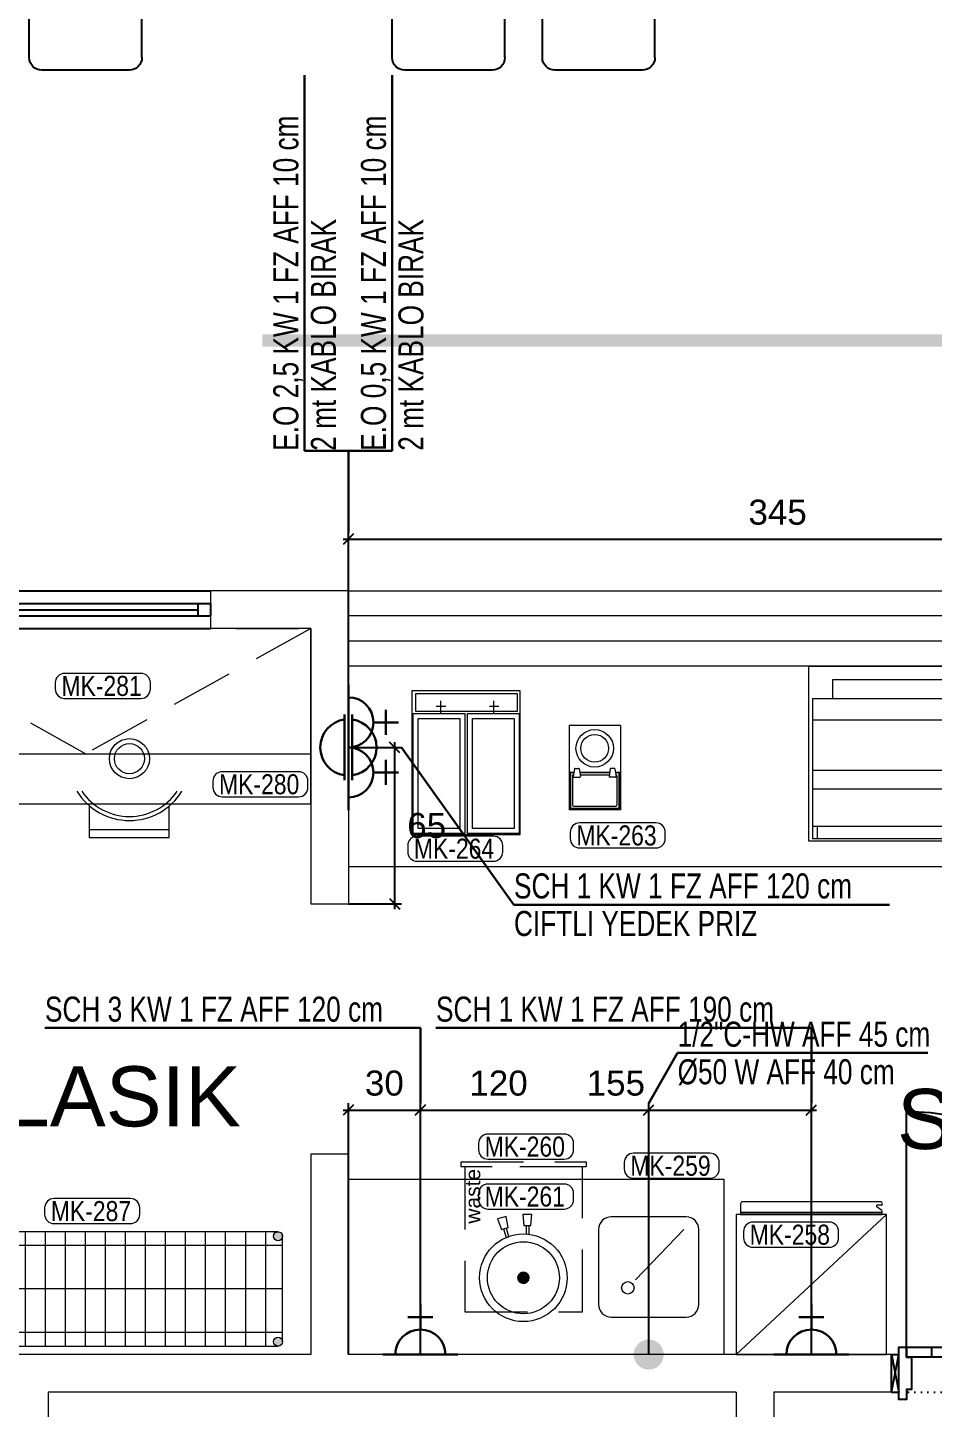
# Model space of a CAD drawing. Extents: x -5598 to 26293, y -3808 to 13850.
# Drawn here: x 437 to 799, y 5324 to 5875 of the extents above; entities that cross this region are included whole.
import ezdxf
from ezdxf.enums import TextEntityAlignment as Align

# ---------------------------------------------------------------- set-up
doc = ezdxf.new("R2010")
doc.units = 0
doc.header["$LTSCALE"] = 100
doc.header["$MEASUREMENT"] = 0
doc.linetypes.add('DOT', pattern=[0.25, 0, -0.25])
doc.linetypes.add('HIDDEN', pattern=[0.375, 0.25, -0.125])
for name, color, linetype, lineweight in [('AD', 5, 'Continuous', 9), ('AK', 7, 'Continuous', 15), ('AP', 6, 'Continuous', 15), ('Y-DUVAR GAZBETON', 161, 'Continuous', 20)]:
    doc.layers.add(name, color=color, linetype=linetype, lineweight=lineweight)
for name, color, linetype in [('KA-PEN', 5, 'Continuous'), ('KA-PEN-3 @ 1', 5, 'Continuous'), ('KOR KASA', 1, 'Continuous'), ('OLCU DIS', 7, 'Continuous'), ('TEFRIS', 7, 'Continuous')]:
    doc.layers.add(name, color=color, linetype=linetype)
doc.layers.add('MAKPA ELEKTRIK', color=7, linetype='Continuous', lineweight=30, true_color=0x93039a)
doc.layers.add('MAKPA SIHHI', color=7, linetype='Continuous', lineweight=30, true_color=0x428a93)
doc.styles.add('MAKPA TESISAT', font='arial.ttf', dxfattribs={"height": 10})
doc.styles.add('OLC-50', font='romans.shx', dxfattribs={"width": 0.5, "height": 0.15})
doc.styles.add('olcu', font='romans.shx', dxfattribs={"width": 0.5})
doc.styles.add('POZ TEXT', font='ARIALN.TTF', dxfattribs={"height": 8})
doc.styles.get("Standard").update_dxf_attribs({"font": 'arial.ttf'})
doc.dimstyles.new('1-200', dxfattribs={"dimtxt": 40, "dimasz": 2, "dimexe": 0, "dimexo": 0, "dimgap": 10, "dimtad": 1, "dimdec": 4, "dimrnd": 0.1, "dimzin": 9, "dimdsep": 46, "dimtxsty": 'olcu', "dimblk1": 'SOL', "dimblk2": 'SAG', "dimsah": 1, "dimcen": 0, "dimse1": 1, "dimse2": 1, "dimclre": 13, "dimadec": 0, "dimazin": 0, "dimtfac": 1, "dimtdec": 4, "dimtix": 1, "dimtmove": 2, "dimatfit": 2, "dimldrblk": 'SOL', "dimfxl": 0, "dimtolj": 1, "dimarcsym": 0})
doc.dimstyles.new('MAKPA TESISAT DIM', dxfattribs={"dimscale": 0.7, "dimtxt": 12, "dimasz": 6, "dimexe": 4, "dimexo": 0, "dimgap": 8, "dimtad": 2, "dimtih": 1, "dimtoh": 1, "dimdec": 0, "dimrnd": 5, "dimzin": 0, "dimdsep": 46, "dimtxsty": 'MAKPA TESISAT', "dimblk1": 'OBLIQUE', "dimblk2": 'OBLIQUE', "dimsah": 1, "dimcen": 0, "dimdle": 3, "dimclrd": 256, "dimclre": 256, "dimclrt": 256, "dimadec": 0, "dimazin": 0, "dimtfac": 1, "dimtdec": 0, "dimtix": 1, "dimtofl": 0, "dimtmove": 2, "dimatfit": 3, "dimldrblk": 'OBLIQUE', "dimfxl": 0, "dimtvp": 7, "dimtolj": 1, "dimtzin": 0, "dimarcsym": 0})

# ---------------------------------------------------------------- blocks, each defined once
blk = doc.blocks.new('4 LU MASA')
at = {"layer": 'TEFRIS', "color": 11}
for p, q in [((-87.5, 96), (-122.5, 96)), ((-27.5, 96), (-62.5, 96)), ((-127.5, 91), (-127.5, 51)), ((-82.5, 91), (-82.5, 51)), ((-67.5, 91), (-67.5, 51)), ((-22.5, 91), (-22.5, 51)), ((-127.5, 51), (-82.5, 51)), ((-67.5, 51), (-22.5, 51)), ((-150, 45), (-150, -45)), ((0, 45), (-150, 45)), ((0, -45), (0, 45)), ((0, -45), (-150, -45)), ((-82.5, -51), (-127.5, -51)), ((-127.5, -51), (-127.5, -91)), ((-82.5, -91), (-82.5, -51)), ((-22.5, -51), (-67.5, -51)), ((-67.5, -51), (-67.5, -91)), ((-22.5, -91), (-22.5, -51)), ((-122.5, -96), (-87.5, -96)), ((-62.5, -96), (-27.5, -96))]:
    blk.add_line(p, q, dxfattribs=at)
for centre, start, end in [((-122.5, 91), 90, 180), ((-87.5, 91), 0, 90), ((-62.5, 91), 90, 180), ((-27.5, 91), 0, 90), ((-122.5, -91), 180, 270), ((-87.5, -91), 270, 0), ((-62.5, -91), 180, 270), ((-27.5, -91), 270, 0)]:
    blk.add_arc(centre, 5, start, end, dxfattribs=at)
blk = doc.blocks.new('*U259')
at = {"color": 0}
for p, q in [((0, 0), (100, 0)), ((0, -5), (100, -5)), ((0, -10), (0, -5)), ((5, -10), (5, -5)), ((95, -10), (95, -5)), ((100, -10), (100, -5)), ((0, -10), (100, -10)), ((5, -7.5), (95, -7.5)), ((0, -15), (100, -15))]:
    blk.add_line(p, q, dxfattribs=at)
blk = doc.blocks.new('SOL')
at = {"color": 0}
for p, q in [((0, 30), (0, -6.96)), ((7.58, 0), (-6.97, 0))]:
    blk.add_line(p, q, dxfattribs=at)
blk.add_circle((0, 0), 3, dxfattribs=at)
blk = doc.blocks.new('SAG')
at = {"color": 0}
for p, q in [((0, -30), (0, 6.96)), ((7.58, 0), (-6.97, 0))]:
    blk.add_line(p, q, dxfattribs=at)
blk.add_circle((0, 0), 3, dxfattribs=at)
blk = doc.blocks.new('*D332')
at = {"layer": 'OLCU DIS', "color": 0, "lineweight": -2, "transparency": 16777216}
blk.add_line((21268, -935), (-2968, -935), dxfattribs=at)
at = {"layer": 'OLCU DIS', "color": 0, "lineweight": -2, "transparency": 16777216, "xscale": 2, "yscale": 2, "zscale": 2, "rotation": 180}
blk.add_blockref('SAG', (-2970, -935), dxfattribs=at)
at = {"layer": 'OLCU DIS', "color": 0, "lineweight": -2, "transparency": 16777216, "xscale": 2, "yscale": 2, "zscale": 2}
blk.add_blockref('SOL', (21270, -935), dxfattribs=at)
at = {"layer": 'OLCU DIS', "color": 0, "transparency": 16777216, "insert": (9295.64, -905), "char_height": 40, "attachment_point": 5, "style": 'olcu'}
blk.add_mtext('\\A1;24240', dxfattribs=at)
blk = doc.blocks.new('*U561')
at = {"color": 0, "linetype": 'DOT', "ltscale": 0.1}
blk.add_line((-100, 15), (0, 15), dxfattribs=at)
at = {"color": 0, "lineweight": -2}
for p, q in [((-50, 7.5), (-50, 7.5)), ((-87, -3), (-87, 1)), ((-13, -3), (-13, 1)), ((-3, -3), (-3, -97))]:
    blk.add_line(p, q, dxfattribs=at)
for points in [[(-100, 0), (-100, -3), (-97, -3), (-97, 1), (-95, 1), (-95, 14), (-97, 14), (-97, 18), (-100, 18), (-100, 15)], [(0, 0), (0, -3), (-3, -3), (-3, 1), (-5, 1), (-5, 14), (-3, 14), (-3, 18), (0, 18), (0, 15)]]:
    blk.add_lwpolyline(points, dxfattribs=at)
blk.add_lwpolyline([(-97, -3), (-97, 1), (-3, 1), (-3, -3)], close=True, dxfattribs=at)
blk.add_arc((-3, -3), 94, 180, 270, dxfattribs=at)
at = {"style": 'OLC-50', "width": 0.5, "flags": 1}
for tag, p in [('K-NO', (-172.76, -83.82)), ('K-KANRENK', (7.69, -88.79)), ('K-BLOK', (-173.43, -120.56)), ('K-KASRENK', (8.75, -126.74)), ('K-KAT', (-174.31, -156.03)), ('K-TAMACILMA', (7.23, -165.71)), ('K-MAHALKOD', (-173.25, -193.98)), ('K-FOTOSEL', (8.17, -201.71)), ('K-MAHALAD', (-174.78, -232.95)), ('K-HERMETIK', (10.08, -236.3)), ('K-ACILISYON', (-173.83, -268.95)), ('K-HIDROLIK', (7.79, -270.16)), ('K-YANGIN', (-171.93, -303.54)), ('K-KART', (9.62, -303.83)), ('K-KANATTIP', (-174.21, -337.41)), ('K-BAND', (8.17, -345.67)), ('K-KANATMALZ', (-172.39, -371.07)), ('K-MENFEZ', (10.08, -380.26)), ('K-KASAMALZ', (-171.37, -410.06)), ('K-PBAR', (7.79, -414.12)), ('K-KASATIP', (-172.05, -446.79)), ('K-ELEKTRIKLI', (9.62, -447.79)), ('K-DUVAR', (-172.05, -485.23)), ('K-TIP', (9.62, -486.44)), ('K-REZ1', (9.62, -524.33)), ('K-REZ2', (9.62, -560.76)), ('K-REZ3', (9.62, -600.74))]:
    blk.add_attdef(tag, p, '', height=30, dxfattribs=at)
blk = doc.blocks.new('*U555')
at = {"layer": 'KOR KASA'}
for p, q in [((0, 126), (15, 126)), ((15, 126), (15, 123)), ((0, 23), (0, 20)), ((0, 23), (15, 23)), ((15, 23), (15, 20))]:
    blk.add_line(p, q, dxfattribs=at)
for points in [[(15, 126), (0, 123)], [(0, 126), (15, 123)], [(0, 126), (0, 123)], [(0, 123), (15, 123)], [(15, 23), (0, 20)], [(0, 23), (15, 20)], [(0, 20), (15, 20)]]:
    blk.add_lwpolyline(points, dxfattribs=at)
blk = doc.blocks.new('Fvsl 4113')
at = {"layer": 'AD'}
for p, q in [((55.9, 0), (0, 60)), ((60.15, 58.3), (56.75, 58.3)), ((56.75, 58.3), (56.75, 2.07)), ((61, 2.48), (61, 57.45)), ((57.52, 1.83), (58.95, 3.84)), ((59.73, 2.06), (59.73, 3.6))]:
    blk.add_line(p, q, dxfattribs=at)
blk.add_lwpolyline([(56.75, 1.7), (56.75, 58.3), (55.9, 58.3), (55.9, 1.7)], close=True, dxfattribs=at)
for centre, radius, start, end in [((60.15, 57.45), 0.85, 0.0001, 90), ((57.18, 2.07), 0.425, 179.9997, 324.6219), ((59.3, 3.6), 0.425, 0, 144.6219), ((60.15, 2.06), 0.425, 180, 270), ((60.15, 2.48), 0.85, 270, 0.0001)]:
    blk.add_arc(centre, radius, start, end, dxfattribs=at)
at = {"layer": 'AK'}
blk.add_lwpolyline([(55.9, 0), (55.9, 60), (0, 60), (0, 0)], close=True, dxfattribs=at)
blk = doc.blocks.new('46x183')
at = {"layer": 'AD'}
h = blk.add_hatch(color=1, dxfattribs=at)
h.paths.add_polyline_path([(19.1, 181.1, 1), (22.7, 181.1, 1)])
h.paths.add_polyline_path([(-23, 181.1, 1), (-19.4, 181.1, 1)])
h.paths.add_polyline_path([(-23, 1.8, 1), (-19.4, 1.8, 1)])
h.paths.add_polyline_path([(22.7, 1.8, 1), (19.1, 1.8, 1)])
at = {"layer": 'AD', "color": 1}
blk.add_line((0, 182.9), (0, 0), dxfattribs=at)
for points in [[(21.2, 182.9), (-21.2, 182.9)], [(17.65, 182.9), (-17.95, 182.9)], [(-17.5, 182.9), (-17.5, 0)], [(17.2, 0), (17.2, 182.9)], [(-22.93, 181.6), (-23, 181.6)], [(-23, 181.1), (-23, 1.8)], [(-22.19, 179.6), (-23, 179.6)], [(-22.19, 179.6), (-23, 179.6)], [(22.7, 179.6), (21.89, 179.6)], [(22.7, 179.6), (21.89, 179.6)], [(22.7, 181.6), (22.63, 181.6)], [(22.7, 1.8), (22.7, 181.1)], [(22.7, 174.9), (-23, 174.9)], [(22.7, 174.9), (-23, 174.9)], [(22.7, 166.9), (-23, 166.9)], [(22.7, 166.9), (-23, 166.9)], [(22.7, 158.9), (-23, 158.9)], [(22.7, 158.9), (-23, 158.9)], [(22.7, 150.9), (-23, 150.9)], [(22.7, 150.9), (-23, 150.9)], [(22.7, 142.9), (-23, 142.9)], [(22.7, 142.9), (-23, 142.9)], [(22.7, 134.9), (-23, 134.9)], [(22.7, 134.9), (-23, 134.9)], [(22.7, 126.9), (-23, 126.9)], [(22.7, 126.9), (-23, 126.9)], [(22.7, 118.9), (-23, 118.9)], [(22.7, 118.9), (-23, 118.9)], [(22.7, 110.9), (-23, 110.9)], [(22.7, 110.9), (-23, 110.9)], [(22.7, 102.9), (-23, 102.9)], [(22.7, 102.9), (-23, 102.9)], [(22.7, 94.9), (-23, 94.9)], [(22.7, 94.9), (-23, 94.9)], [(22.7, 86.9), (-23, 86.9)], [(22.7, 86.9), (-23, 86.9)], [(22.7, 78.9), (-23, 78.9)], [(22.7, 78.9), (-23, 78.9)], [(22.7, 70.9), (-23, 70.9)], [(22.7, 70.9), (-23, 70.9)], [(22.7, 62.9), (-23, 62.9)], [(22.7, 62.9), (-23, 62.9)], [(22.7, 54.9), (-23, 54.9)], [(22.7, 54.9), (-23, 54.9)], [(22.7, 46.9), (-23, 46.9)], [(22.7, 38.9), (-23, 38.9)], [(22.7, 30.9), (-23, 30.9)], [(22.7, 22.9), (-23, 22.9)], [(22.7, 14.9), (-23, 14.9)], [(22.7, 6.9), (-23, 6.9)], [(-22.95, 1.4), (-23, 1.4)], [(-21.2, 0), (21.2, 0)], [(22.7, 3.4), (21.72, 3.4)], [(22.7, 1.4), (22.65, 1.4)]]:
    blk.add_lwpolyline(points, dxfattribs=at)
for centre in [(-21.2, 181.1), (20.9, 181.1), (-21.2, 1.8), (20.9, 1.8)]:
    blk.add_circle(centre, 1.8, dxfattribs=at)
blk = doc.blocks.new('POZ_X')
at = {"layer": 'AP'}
blk.add_lwpolyline([(12.75, 10), (-17.75, 10, 0.414214), (-21.5, 6.25), (-21.5, 3.75, 0.414214), (-17.75, 0), (12.75, 0, 0.414214), (16.5, 3.75), (16.5, 6.25, 0.414214)], format="xyb", close=True, dxfattribs=at)
at = {"layer": 'AP', "style": 'POZ TEXT'}
blk.add_attdef('POZ_NO', text='', height=8, dxfattribs=at).set_placement((-3, 5), align=Align.MIDDLE_CENTER)
at = {"layer": 'AP', "style": 'POZ TEXT', "flags": 1}
blk.add_attdef('URUN_ADI', text='', height=7, dxfattribs=at).set_placement((-3, -4.34), align=Align.MIDDLE_CENTER)
blk = doc.blocks.new('ELK.PRIZ')
at = {"layer": 'MAKPA ELEKTRIK'}
for p, q in [((-15, 0), (15, 0)), ((15, 0), (-15, 0)), ((0, -10), (0, -20)), ((0, -20), (0, -10)), ((5, -15), (-5, -15))]:
    blk.add_line(p, q, dxfattribs=at)
blk.add_arc((0, 0), 10, 180, 0, dxfattribs=at)
blk = doc.blocks.new('SIHHI NOKTA')
at = {"layer": 'MAKPA SIHHI', "const_width": 6}
blk.add_lwpolyline([(3, 0, -1), (-3, 0, -1)], format="xyb", close=True, dxfattribs=at)
blk = doc.blocks.new('_OBLIQUE')
at = {"color": 0, "linetype": 'ByBlock', "lineweight": -2}
blk.add_line((-0.5, -0.5), (0.5, 0.5), dxfattribs=at)
blk = doc.blocks.new('*D1058')
at = {"layer": 'MAKPA SIHHI', "lineweight": -2, "transparency": 16777216}
for p, q in [((565, 5345), (565, 5445.46)), ((685, 5345), (685, 5445.46)), ((562.9, 5442.66), (687.1, 5442.66))]:
    blk.add_line(p, q, dxfattribs=at)
at = {"layer": 'MAKPA SIHHI', "lineweight": -2, "transparency": 16777216, "xscale": 4.199999999999998, "yscale": 4.199999999999998, "zscale": 4.199999999999998, "rotation": 180}
blk.add_blockref('_OBLIQUE', (565, 5442.66), dxfattribs=at)
at = {"layer": 'MAKPA SIHHI', "lineweight": -2, "transparency": 16777216, "xscale": 4.199999999999998, "yscale": 4.199999999999998, "zscale": 4.199999999999998}
blk.add_blockref('_OBLIQUE', (685, 5442.66), dxfattribs=at)
at = {"layer": 'MAKPA SIHHI', "transparency": 16777216, "insert": (625, 5453.36), "char_height": 10, "attachment_point": 5, "style": 'MAKPA TESISAT'}
blk.add_mtext('\\A1;120', dxfattribs=at)
blk = doc.blocks.new('ELK.KABLO')
at = {"layer": 'MAKPA ELEKTRIK'}
for p, q in [((-13.125, 1.5), (13.125, 1.5)), ((-13.125, -1.5), (13.125, -1.5))]:
    blk.add_line(p, q, dxfattribs=at)
for start, end in [(7.66226, 172.33774), (187.66226, 352.33774)]:
    blk.add_arc((0, 0), 11.25, start, end, dxfattribs=at)
blk = doc.blocks.new('*D801')
at = {"layer": 'MAKPA ELEKTRIK', "lineweight": -2, "transparency": 16777216}
for p, q in [((565, 5345), (565, 5445.46)), ((593.75, 5345), (593.75, 5445.46)), ((562.9, 5442.66), (595.85, 5442.66))]:
    blk.add_line(p, q, dxfattribs=at)
at = {"layer": 'MAKPA ELEKTRIK', "lineweight": -2, "transparency": 16777216, "xscale": 4.199999999999998, "yscale": 4.199999999999998, "zscale": 4.199999999999998, "rotation": 180}
blk.add_blockref('_OBLIQUE', (565, 5442.66), dxfattribs=at)
at = {"layer": 'MAKPA ELEKTRIK', "lineweight": -2, "transparency": 16777216, "xscale": 4.199999999999998, "yscale": 4.199999999999998, "zscale": 4.199999999999998}
blk.add_blockref('_OBLIQUE', (593.75, 5442.66), dxfattribs=at)
at = {"layer": 'MAKPA ELEKTRIK', "transparency": 16777216, "insert": (579.37, 5453.37), "char_height": 10, "attachment_point": 5, "style": 'MAKPA TESISAT'}
blk.add_mtext('\\A1;30', dxfattribs=at)
blk = doc.blocks.new('*D1062')
at = {"layer": 'MAKPA ELEKTRIK', "lineweight": -2, "transparency": 16777216}
for p, q in [((562.9, 5670.68), (910.1, 5670.68)), ((565, 5587.5), (565, 5673.48)), ((908, 5587.5), (908, 5673.48))]:
    blk.add_line(p, q, dxfattribs=at)
at = {"layer": 'MAKPA ELEKTRIK', "lineweight": -2, "transparency": 16777216, "xscale": 4.199999999999998, "yscale": 4.199999999999998, "zscale": 4.199999999999998, "rotation": 180}
blk.add_blockref('_OBLIQUE', (565, 5670.68), dxfattribs=at)
at = {"layer": 'MAKPA ELEKTRIK', "lineweight": -2, "transparency": 16777216, "xscale": 4.199999999999998, "yscale": 4.199999999999998, "zscale": 4.199999999999998}
blk.add_blockref('_OBLIQUE', (908, 5670.68), dxfattribs=at)
at = {"layer": 'MAKPA ELEKTRIK', "transparency": 16777216, "insert": (736.5, 5681.39), "char_height": 10, "attachment_point": 5, "style": 'MAKPA TESISAT'}
blk.add_mtext('\\A1;345', dxfattribs=at)
blk = doc.blocks.new('*D1070')
at = {"layer": 'MAKPA ELEKTRIK', "lineweight": -2, "transparency": 16777216}
for p, q in [((593.75, 5345), (593.75, 5445.46)), ((750, 5345), (750, 5445.46)), ((591.65, 5442.66), (752.1, 5442.66))]:
    blk.add_line(p, q, dxfattribs=at)
at = {"layer": 'MAKPA ELEKTRIK', "lineweight": -2, "transparency": 16777216, "xscale": 4.199999999999998, "yscale": 4.199999999999998, "zscale": 4.199999999999998, "rotation": 180}
blk.add_blockref('_OBLIQUE', (593.75, 5442.66), dxfattribs=at)
at = {"layer": 'MAKPA ELEKTRIK', "lineweight": -2, "transparency": 16777216, "xscale": 4.199999999999998, "yscale": 4.199999999999998, "zscale": 4.199999999999998}
blk.add_blockref('_OBLIQUE', (750, 5442.66), dxfattribs=at)
at = {"layer": 'MAKPA ELEKTRIK', "transparency": 16777216, "insert": (671.87, 5453.37), "char_height": 10, "attachment_point": 5, "style": 'MAKPA TESISAT'}
blk.add_mtext('\\A1;155', dxfattribs=at)
blk = doc.blocks.new('CAYOMAT')
at = {"layer": 'AD', "const_width": 2.5}
blk.add_lwpolyline([(-2.11, 0.17, 1), (0.39, 0.17, 1)], format="xyb", close=True, dxfattribs=at)
at = {"layer": 'AD'}
blk.add_circle((-0.86, 0.17), 14.38, dxfattribs=at)
at = {"layer": 'AK'}
for points in [[(7.04, -19.39), (6.04, -15.89), (4.91, -16.21)], [(4.91, -16.21), (5.91, -19.71)], [(-3.1, -17.19), (-3.1, -20.48)], [(-1.93, -20.52), (-1.93, -17.3)]]:
    blk.add_lwpolyline(points, dxfattribs=at)
for points in [[(-3.83, -20.65), (-4.27, -25.16), (-0.62, -25.16), (-1.06, -20.65)], [(5.21, -19.91), (6.03, -24.37), (9.54, -23.37), (7.88, -19.15)]]:
    blk.add_lwpolyline(points, close=True, dxfattribs=at)
blk.add_circle((-0.86, 0.17), 17.5, dxfattribs=at)
blk = doc.blocks.new('DIT4ROD')
at = {"layer": 'AD'}
for p, q in [((-18746.12, 3102.5), (-18746.12, 3107.5)), ((-18601.32, 3107.5), (-18601.32, 3102.5)), ((-18599.32, 3087.5), (-18748.12, 3087.5)), ((-18599.32, 3080.1), (-18748.12, 3080.1)), ((-18599.32, 3060), (-18748.12, 3060))]:
    blk.add_line(p, q, dxfattribs=at)
blk.add_lwpolyline([(-18740.32, 3051.5), (-18740.32, 3044), (-18607.32, 3044), (-18607.32, 3051.5)], dxfattribs=at)
at = {"layer": 'AK'}
for p, q in [((-18748.12, 3107.5), (-18599.32, 3107.5)), ((-18748.12, 3051.5), (-18748.12, 3107.5)), ((-18599.32, 3051.5), (-18599.32, 3107.5)), ((-18599.32, 3102.5), (-18748.12, 3102.5)), ((-18599.32, 3051.5), (-18748.12, 3051.5))]:
    blk.add_line(p, q, dxfattribs=at)
blk.add_lwpolyline([(-18597.82, 3038.5), (-18749.82, 3038.5), (-18749.82, 3108.5), (-18597.82, 3108.5), (-18597.82, 3038.5)], dxfattribs=at)
blk = doc.blocks.new('COP')
at = {"layer": 'AD'}
blk.add_arc((0.48, 13.01), 23.08, 214.3198, 325.6802, dxfattribs=at)
at = {"layer": 'AK'}
for points in [[(-15.63, -5.68), (-15.63, -13.72), (-15.63, -15.31), (16.34, -15.31), (16.34, -5.9)], [(-15.63, -5.8), (-15.63, -16.89), (-15.63, -18.48), (16.34, -18.48), (16.34, -5.8)]]:
    blk.add_lwpolyline(points, dxfattribs=at)
blk.add_arc((0.48, 13.01), 24.68, 211.8205, 328.1795, dxfattribs=at)
blk = doc.blocks.new('cop arabası')
at = {"layer": 'AK', "linetype": 'Continuous', "xscale": -1}
blk.add_blockref('COP', (-24.09, 21.43), dxfattribs=at)
blk = doc.blocks.new('40x40 BATARYASIZ EVYE')
at = {"layer": 'AD'}
blk.add_line((25.24, 25.1), (5.95, 5), dxfattribs=at)
blk.add_lwpolyline([(5, 0), (35, 0, 0.414214), (40, 5), (40, 35, 0.414214), (35, 40), (5, 40, 0.414214), (0, 35), (0, 5, 0.414214)], format="xyb", close=True, dxfattribs=at)
blk.add_circle((28.35, 28.35), 2.5, dxfattribs=at)
blk = doc.blocks.new('WASTE UNIT')
at = {"layer": 'AD', "linetype": 'HIDDEN'}
for points in [[(50, -2), (0, -2), (0, 0), (50, 0)], [(1.5, -60), (48.5, -60), (48.5, -2), (1.5, -2)]]:
    blk.add_lwpolyline(points, close=True, dxfattribs=at)
at = {"layer": 'AK', "color": 253}
blk.add_text('waste', height=6, rotation=90, dxfattribs=at).set_placement((7.69, -24.73))
blk = doc.blocks.new('MESRUBAT')
at = {"layer": 'AD'}
for points in [[(62.05, -3.26), (4.69, -3.26), (4.69, -46.55), (62.05, -46.55)], [(5.82, -4.4), (5.82, -45.13), (12.78, -45.13), (12.78, -4.4)], [(15.77, -5.69), (59.62, -5.69), (59.62, -22.41), (15.77, -22.41)], [(15.77, -27.4), (59.62, -27.4), (59.62, -44.12), (15.77, -44.12)]]:
    blk.add_lwpolyline(points, close=True, dxfattribs=at)
at = {"layer": 'AK'}
for points in [[(13.77, -3.69), (61.62, -3.69), (61.62, -24.41), (13.77, -24.41)], [(13.77, -25.4), (61.62, -25.4), (61.62, -46.12), (13.77, -46.12)]]:
    blk.add_lwpolyline(points, close=True, dxfattribs=at)
for points in [[(13.77, -13.77), (8.66, -13.77)], [(10.93, -11.78), (10.93, -15.61)], [(10.93, -33.07), (10.93, -36.9)], [(13.77, -35.05), (8.66, -35.05)]]:
    blk.add_lwpolyline(points, dxfattribs=at)
blk = doc.blocks.new('MONDO-1')
at = {"layer": 'AD'}
for p, q in [((-98.8, 1), (-84.8, 1)), ((-82.8, 14), (-87.7, -17)), ((-80.8, 15.7), (-66.2, 15.7)), ((-64.3, 14), (-59.4, -17)), ((-62.2, 1), (58.2, 1)), ((60.2, 14), (55.3, -17)), ((76.8, 15.7), (62.2, 15.7)), ((78.7, 14), (83.6, -17)), ((80.8, 1), (94.8, 1)), ((-100.8, -1), (-100.8, -143.3)), ((-98.9, -1.9), (-98.9, -142.4)), ((-97.9, -0.9), (-85.1, -0.9)), ((-90.5, -13.3), (-90.5, -131)), ((-86.5, -9.3), (-86.5, -9.3)), ((-85.7, -19.3), (-61.4, -19.3)), ((-61.9, -0.9), (57.9, -0.9)), ((-60.6, -9.3), (56.5, -9.3)), ((81.6, -19.3), (57.3, -19.3)), ((81.1, -0.9), (93.9, -0.9)), ((82.4, -9.3), (82.5, -9.3)), ((82.5, -9.3), (82.4, -9.3)), ((86.5, -13.3), (86.5, -131)), ((94.9, -1.9), (94.9, -142.4)), ((96.8, -1), (96.8, -143.3)), ((100.6, -150.4), (-104.6, -150.4)), ((-98.8, -145.3), (94.8, -145.3)), ((-97.9, -143.4), (93.9, -143.4)), ((-86.5, -135), (82.5, -135))]:
    blk.add_line(p, q, dxfattribs=at)
for radius in [75, 55.2]:
    blk.add_circle((-2, 95.8), radius, dxfattribs=at)
for centre, radius, start, end in [((-98.8, -1), 2, 90, 180), ((-80.8, 13.7), 2, 90, 171.0694), ((-66.2, 13.7), 2, 8.9306, 90), ((62.2, 13.7), 2, 90, 171.0694), ((76.8, 13.7), 2, 8.9306, 90), ((94.8, -1), 2, 0, 90), ((-97.9, -1.9), 1, 90, 180), ((-86.5, -13.3), 4, 90, 180), ((-85.7, -17.3), 2, 171.0694, 270), ((-61.4, -17.3), 2, 270, 8.9306), ((57.3, -17.3), 2, 171.0694, 270), ((81.6, -17.3), 2, 270, 8.9306), ((82.5, -13.3), 4, 0, 90), ((93.9, -1.9), 1, 0, 90), ((-98.8, -143.3), 2, 180, 270), ((-97.9, -142.4), 1, 180, 270), ((-86.5, -131), 4, 180, 270), ((82.5, -131), 4, 270, 0), ((93.9, -142.4), 1, 270, 0), ((94.8, -143.3), 2, 270, 0)]:
    blk.add_arc(centre, radius, start, end, dxfattribs=at)
at = {"layer": 'AK'}
for p, q in [((100.6, 186.8), (-104.6, 186.8)), ((-104.6, 186.8), (-104.6, -150.4)), ((100.6, 186.8), (100.6, -150.4)), ((100.6, -150.4), (-104.6, -150.4))]:
    blk.add_line(p, q, dxfattribs=at)
blk = doc.blocks.new('*D3259')
at = {"layer": 'MAKPA ELEKTRIK', "lineweight": -2, "transparency": 16777216}
for p, q in [((565, 5587.5), (586.26, 5587.5)), ((583.46, 5589.6), (583.46, 5522.9)), ((565, 5525), (586.26, 5525))]:
    blk.add_line(p, q, dxfattribs=at)
at = {"layer": 'MAKPA ELEKTRIK', "lineweight": -2, "transparency": 16777216, "xscale": 4.199999999999999, "yscale": 4.199999999999999, "zscale": 4.199999999999999}
for p, rotation in [((583.46, 5587.5), 90), ((583.46, 5525), 270)]:
    blk.add_blockref('_OBLIQUE', p, dxfattribs=dict(at, rotation=rotation))
at = {"layer": 'MAKPA ELEKTRIK', "transparency": 16777216, "insert": (596.29, 5556.25), "char_height": 10, "attachment_point": 5, "style": 'MAKPA TESISAT'}
blk.add_mtext('\\A1;65', dxfattribs=at)

msp = doc.modelspace()

# ---------------------------------------------------------------- linework, layer by layer
at = {"layer": 'AD'}
for p, q in [((1165, 5640.00004), (565, 5640.00004)), ((1165, 5630.00004), (565, 5630.00004))]:
    msp.add_line(p, q, dxfattribs=at)
at = {"layer": 'AD', "linetype": 'HIDDEN'}
msp.add_lwpolyline([(550, 5635.00004), (460, 5585.00004), (370, 5635.00004), (550, 5635.00004)], dxfattribs=at)
at = {"layer": 'AD'}
msp.add_circle((477.5, 5583.00004), 6, dxfattribs=at)
at = {"layer": 'AK'}
for points in [[(1175, 5620.00004), (565, 5620.00004), (565, 5650.00004), (1175, 5650.00004)], [(550, 5585.00004), (550, 5635.00004), (370, 5635.00004), (370, 5585.00004)], [(565, 5540.00004), (1105, 5540.00004), (1105, 5620.00004), (565, 5620.00004)], [(564.99997, 5415.00003), (714.99997, 5415.00003), (714.99997, 5345.00003), (564.99997, 5345.00003)]]:
    msp.add_lwpolyline(points, close=True, dxfattribs=at)
msp.add_lwpolyline([(550, 5635.00004), (370, 5635.00004), (370, 5565.00004), (550, 5565.00004), (550, 5635.00004), (550, 5635.00004)], dxfattribs=at)
msp.add_circle((477.5, 5583.00004), 8, dxfattribs=at)
at = {"layer": 'MAKPA ELEKTRIK'}
for p, q in [((547.5, 5705.98386), (547.5, 5855.98386)), ((582.5, 5705.98386), (582.5, 5855.98386)), ((582.5, 5705.98386), (547.5, 5705.98386)), ((565, 5673.48386), (565, 5705.98386)), ((586.25925, 5587.50004), (631.16915, 5524.68078)), ((631.16915, 5524.68078), (781.16915, 5524.68078)), ((443.74964, 5475.45927), (593.74964, 5475.45927)), ((593.74964, 5445.45927), (593.74964, 5475.45927)), ((599.99997, 5475.45926), (749.99997, 5475.45926)), ((749.99997, 5445.45926), (749.99997, 5475.45926))]:
    msp.add_line(p, q, dxfattribs=at)
at = {"layer": 'MAKPA SIHHI'}
for p, q in [((684.99997, 5445.45926), (696.54698, 5465.45926)), ((696.54698, 5465.45926), (796.54698, 5465.45926))]:
    msp.add_line(p, q, dxfattribs=at)
at = {"layer": 'TEFRIS', "color": 11, "const_width": 5}
msp.add_lwpolyline([(530.62797, 5750.00004), (1055, 5750.00004), (1055, 5830.00004)], dxfattribs=at)
at = {"layer": 'Y-DUVAR GAZBETON'}
for p, q in [((565, 5650.00004), (510, 5650.00004)), ((510, 5635.00004), (510, 5650.00004)), ((565, 5650.00004), (565, 5525.00004)), ((550, 5635.00004), (510, 5635.00004)), ((550, 5635.00004), (550, 5525.00004)), ((550, 5525.00004), (565, 5525.00004)), ((550, 5425.00004), (550, 5345.00004)), ((565, 5425.00004), (550, 5425.00004)), ((565, 5425.00004), (565, 5345.00004)), ((550, 5345.00004), (330, 5345.00004)), ((782, 5345.00004), (565, 5345.00004)), ((782, 5345.00004), (782, 5330.00004)), ((720, 5330.00004), (445, 5330.00004)), ((445, 5330.00004), (445, 5110.00004)), ((720, 5330.00004), (720, 5110.00004)), ((735, 5330.00004), (735, 5110.00004)), ((782, 5330.00004), (735, 5330.00004))]:
    msp.add_line(p, q, dxfattribs=at)
msp.add_lwpolyline([(550, 5635.00004), (510, 5635.00004)], dxfattribs=at)

# ---------------------------------------------------------------- block references
at = {"layer": 'AK'}
for name, p, rotation in [('DIT4ROD', (-17848.82137, 8658.50472), 180), ('MESRUBAT', (636.94983, 5614.78882), 270), ('Fvsl 4113', (779.99997, 5345.00004), 90), ('CAYOMAT', (634.06955, 5375.838), 180), ('40x40 BATARYASIZ EVYE', (704.99997, 5400.00003), 180), ('46x183', (538.7199, 5371.37953), 90)]:
    msp.add_blockref(name, p, dxfattribs=dict(at, rotation=rotation))
at = {"layer": 'AK', "xscale": 0.1, "yscale": 0.1, "zscale": 0.1}
msp.add_blockref('MONDO-1', (663.62815, 5577.54478), dxfattribs=at)
at = {"layer": 'AK', "xscale": -1}
msp.add_blockref('cop arabası', (452.93064, 5548.56019), dxfattribs=at)
at = {"layer": 'AK'}
msp.add_blockref('WASTE UNIT', (609.99997, 5422.00003), dxfattribs=at)
at = {"layer": 'AP', "ltscale": 6}
for p, values in [((469.37194, 5607.06746), {'POZ_NO': 'MK-281'}), ((532.34637, 5567.79134), {'POZ_NO': 'MK-280'}), ((675.13257, 5547.3495), {'POZ_NO': 'MK-263'}), ((610.2048, 5542.05386), {'POZ_NO': 'MK-264'}), ((638.48281, 5423.05086), {'POZ_NO': 'MK-260'}), ((696.7071, 5415.41694), {'POZ_NO': 'MK-259'}), ((638.48281, 5403.12233), {'POZ_NO': 'MK-261'}), ((465.12884, 5397.29954), {'POZ_NO': 'MK-287'}), ((744.39152, 5387.88632), {'POZ_NO': 'MK-258'})]:
    msp.add_blockref('POZ_X', p, dxfattribs=at).add_auto_attribs(values)
at = {"layer": 'KA-PEN'}
msp.add_blockref('*U259', (410, 5650.00004), dxfattribs=at)
at = {"layer": 'KA-PEN-3 @ 1', "rotation": 180}
msp.add_blockref('*U561', (785, 5345.00004), dxfattribs=at)
at = {"layer": 'KOR KASA', "rotation": 90}
msp.add_blockref('*U555', (908, 5330.00003), dxfattribs=at)
at = {"layer": 'MAKPA ELEKTRIK'}
for name, p, rotation in [('ELK.PRIZ', (565, 5597.50004), 89.99999999999999), ('ELK.KABLO', (565, 5587.50004), 90), ('ELK.PRIZ', (565, 5577.50004), 89.99999999999999), ('ELK.PRIZ', (593.74964, 5345.00005), 180), ('ELK.PRIZ', (749.99997, 5345.00004), 180)]:
    msp.add_blockref(name, p, dxfattribs=dict(at, rotation=rotation))
at = {"layer": 'MAKPA SIHHI'}
msp.add_blockref('SIHHI NOKTA', (684.99997, 5345.00004), dxfattribs=at)
at = {"layer": 'TEFRIS', "color": 11, "xscale": -1, "rotation": 180}
for p in [(505, 5954), (710, 5954)]:
    msp.add_blockref('4 LU MASA', p, dxfattribs=at)

# ---------------------------------------------------------------- texts
at = {"layer": 'AP', "color": 1}
for s, p in [('BULASIK', (380.46361, 5436.12639)), ('SERVIS', (784.18934, 5427.09822))]:
    msp.add_text(s, height=24, dxfattribs=at).set_placement(p)
at = {"layer": 'MAKPA ELEKTRIK', "style": 'MAKPA TESISAT', "width": 0.75}
for s, p in [('E.O 2,5 KW 1 FZ AFF 10 cm', (545, 5705.98386)), ('E.O 0,5 KW 1 FZ AFF 10 cm', (580, 5705.98386)), ('2 mt KABLO BIRAK', (560, 5705.98386)), ('2 mt KABLO BIRAK', (595, 5705.98386))]:
    msp.add_text(s, height=10.00188, rotation=90, dxfattribs=at).set_placement(p)
for s, p in [('SCH 1 KW 1 FZ AFF 120 cm', (631.16915, 5527.18078)), ('CIFTLI YEDEK PRIZ', (631.16915, 5512.18078)), ('SCH 3 KW 1 FZ AFF 120 cm', (443.74964, 5477.95927)), ('SCH 1 KW 1 FZ AFF 190 cm', (599.99997, 5477.95926))]:
    msp.add_text(s, height=10.00188, dxfattribs=at).set_placement(p)
at = {"layer": 'MAKPA SIHHI', "style": 'MAKPA TESISAT', "width": 0.75}
for s, p in [('1/2"C-HW AFF 45 cm', (696.54698, 5467.95926)), ('%%C50 W AFF 40 cm', (696.54698, 5452.95926))]:
    msp.add_text(s, height=10.00188, dxfattribs=at).set_placement(p)

# ---------------------------------------------------------------- dimensions: what is measured, and where the dimension line sits
at = {"layer": 'MAKPA ELEKTRIK'}
for base, p1, p2, picture, middle in [((908, 5670.68386), (565, 5587.50004), (908, 5587.50004), '*D1062', (736.5, 5681.39301)), ((593.74964, 5442.65927), (565, 5345.00003), (593.74964, 5345.00005), '*D801', (579.37482, 5453.36841)), ((749.99997, 5442.65927), (593.74964, 5345.00005), (749.99997, 5345.00004), '*D1070', (671.87481, 5453.365))]:
    dim = msp.add_linear_dim(base=base, p1=p1, p2=p2, dimstyle='MAKPA TESISAT DIM', override={"dimfxl": 0}, dxfattribs=at)
    dim.commit()
    dim.dimension.update_dxf_attribs({"geometry": picture, "text_midpoint": middle})
dim = msp.add_linear_dim(base=(583.4592450259, 5525.0000431661), p1=(564.9999996932, 5587.5000431662), p2=(564.9999997424, 5525.0000431661), angle=90, dimstyle='MAKPA TESISAT DIM', override={"dimfxl": 0}, dxfattribs=at)
dim.commit()
dim.dimension.update_dxf_attribs({"geometry": '*D3259', "text_midpoint": (596.2863937299, 5556.2500431661)})
at = {"layer": 'MAKPA SIHHI'}
dim = msp.add_linear_dim(base=(684.99997, 5442.65926), p1=(564.99997, 5345.00003), p2=(684.99997, 5345.00004), dimstyle='MAKPA TESISAT DIM', override={"dimfxl": 0}, dxfattribs=at)
dim.commit()
dim.dimension.update_dxf_attribs({"geometry": '*D1058', "text_midpoint": (624.99997, 5453.36499)})
at = {"layer": 'OLCU DIS', "color": 7}
dim = msp.add_linear_dim(base=(-2970, -935), p1=(21270, -635), p2=(-2970, 7535), dimstyle='1-200', dxfattribs=at)
dim.commit()
dim.dimension.update_dxf_attribs({"geometry": '*D332', "text_midpoint": (9295.63768, -905), "dimtype": 160})

doc.saveas('drawing.dxf')
